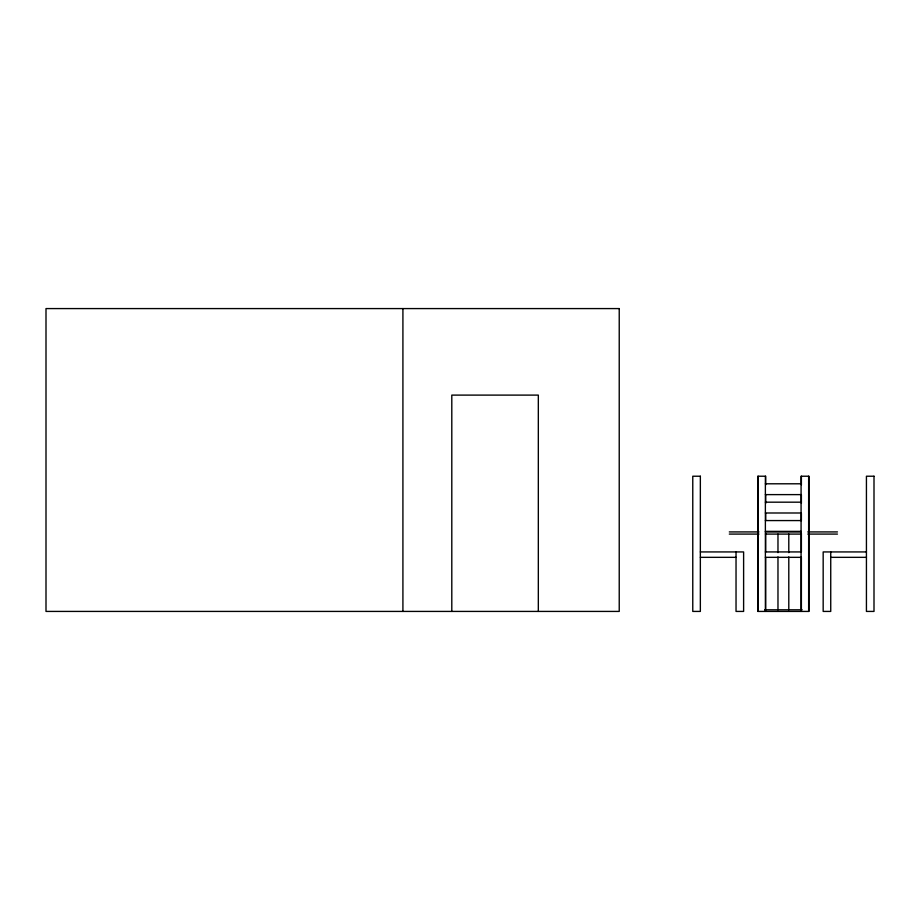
<?xml version="1.0" encoding="UTF-8"?>
<svg xmlns="http://www.w3.org/2000/svg" width="920" height="920" viewBox="0 0 920 920"><rect width="100%" height="100%" fill="white"/><g stroke="black" fill="none" stroke-linecap="round" stroke-linejoin="round"><path stroke-width="1.38" d="M765.382 483.793L801.389 483.793M765.382 494.615L801.389 494.615M765.382 502.182L801.389 502.182M765.382 512.992L801.389 512.992M765.382 520.57L801.389 520.57L801.389 513.36M765.382 531.38L801.078 531.38M729.307 531.921L758.954 531.921M765.474 531.921L801.297 531.921M807.817 531.921L837.464 531.921M729.307 534.083L758.954 534.083M765.474 534.083L801.297 534.083M807.817 534.083L837.464 534.083M700.35 551.931L743.613 551.931L743.613 611.42L736.034 611.42L736.034 551.931M765.382 551.931L801.389 551.931L801.389 533.358M866.433 551.931L823.17 551.931L823.17 611.42L830.737 611.42L830.737 551.931M700.35 557.336L736.034 557.336M765.382 557.336L801.389 557.336L801.389 609.994M830.737 557.336L866.433 557.336M764.658 609.799L802.125 609.799M808.645 476.226L808.645 611.42M801.389 476.226L801.389 484.794M801.389 494.799L801.389 503.366M801.078 611.42L801.078 476.226L808.956 476.226L808.956 611.42L757.815 611.42L757.815 476.226L765.693 476.226L765.693 484.794M788.796 534.083L788.796 552.655M788.796 556.945L788.796 609.799M777.975 534.083L777.975 552.655M777.975 556.945L777.975 609.799M765.693 494.799L765.693 503.366M765.693 513.36L765.693 520.501M765.693 533.358L765.693 551.931M765.693 557.336L765.693 609.994M765.382 476.226L765.382 611.42M758.126 476.226L758.126 611.42M538.327 611.42L538.327 395.105L451.8 395.105L451.8 611.42M402.914 308.579L402.914 611.42M619.229 308.579L46 308.579L46 611.42L619.229 611.42L619.229 308.579M700.35 476.226L692.771 476.226L692.771 611.42L700.35 611.42L700.35 476.226M874 476.226L866.433 476.226L866.433 611.42L874 611.42L874 476.226"/></g></svg>
